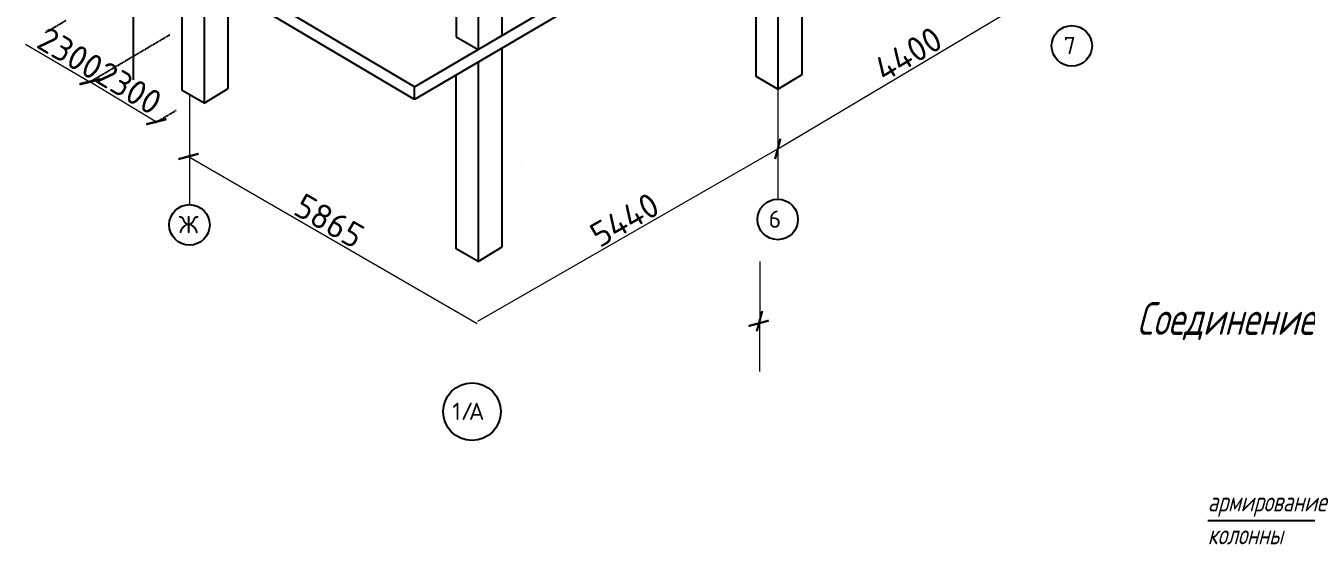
# Model space of a CAD drawing. Header units: millimetres. Extents: x 5763 to 12018931, y 39842 to 3600577.
# Drawn here: x 661269 to 700281, y 409510 to 425294 of the extents above; entities that cross this region are included whole.
import ezdxf

# ---------------------------------------------------------------- set-up
doc = ezdxf.new("R2010")
doc.units = ezdxf.units.MM
doc.linetypes.add('DASHED2', pattern=[9.525, 6.35, -3.175])
doc.layers.add('A_Fas_2', color=7, linetype='Continuous', lineweight=20)
doc.layers.add('тонкая', color=7, linetype='Continuous', lineweight=20)
doc.layers.add('LINES', color=7, linetype='Continuous')
doc.styles.add('ISOCPEUR', font='isocpeur.ttf')
doc.styles.get("Standard").update_dxf_attribs({"font": 'romans.shx', "width": 0.7, "oblique": 15, "height": 500})

# ---------------------------------------------------------------- blocks, each defined once
blk = doc.blocks.new('_ArchTick')
at = {"color": 0, "linetype": 'ByBlock', "const_width": 0.15}
blk.add_lwpolyline([(-0.5, -0.5), (0.5, 0.5)], dxfattribs=at)

msp = doc.modelspace()

# ---------------------------------------------------------------- linework, layer by layer
at = {"color": 0}
msp.add_line((702149.86313, 410229.61258), (697276.41643, 410229.61258), dxfattribs=at)
at = {"lineweight": 25}
for centre, radius in [((693136.25198, 424678.2663), 616.09224), ((666258.67178, 419230.93005), 616.09224), ((684177.06105, 419397.48244), 616.09224), ((674866.1616, 413549.14022), 878.45965)]:
    msp.add_circle(centre, radius, dxfattribs=at)
at = {"layer": 'LINES'}
for p, q in [((673114.26548, 423429.94497), (695522.04893, 436592.15509)), ((695522.04893, 436194.08144), (673114.26548, 423041.94321)), ((675786.77785, 424999.7642), (675786.77785, 432197.51327)), ((675050.30275, 431776.76084), (675050.30275, 424567.16273)), ((674386.67072, 430540.45756), (674386.67072, 424956.78633)), ((684918.73073, 423803.07118), (684918.73073, 429970.516)), ((684182.25562, 429538.24556), (684182.25562, 423359.65689)), ((673114.26548, 423429.94497), (663110.8014, 429360.86623)), ((664543.43674, 429410.43623), (664543.43674, 423647.57832)), ((683518.6236, 423746.82284), (683518.6236, 429148.73001)), ((673114.26548, 423041.94321), (663110.8014, 428972.86447)), ((666040.85381, 423323.21103), (666040.85381, 427235.67523)), ((666704.48584, 426842.2166), (666704.48584, 422936.04509)), ((667440.96094, 423379.45937), (667440.96094, 426405.57027)), ((674386.67072, 424956.78633), (675050.30275, 424567.16273)), ((675786.77785, 418558.90229), (675786.77785, 424610.56119)), ((675050.30275, 424178.29076), (675050.30275, 418115.48801)), ((664543.43674, 424035.58008), (664543.43674, 423647.57832)), ((674386.67072, 418502.65395), (674386.67072, 423771.69485)), ((684182.25562, 423359.65689), (683518.6236, 423746.82284)), ((684182.25562, 423359.65689), (684918.73073, 423803.07118)), ((666704.48584, 422936.04509), (666040.85381, 423323.21103)), ((666704.48584, 422936.04509), (667440.96094, 423379.45937)), ((673114.26548, 423041.94321), (673114.26548, 423429.94497)), ((684182.25562, 423359.65689), (684182.25562, 423359.65689)), ((666704.48584, 422936.04509), (666704.48584, 422936.04509)), ((675050.30275, 418115.48801), (674386.67072, 418502.65395)), ((675050.30275, 418115.48801), (675786.77785, 418558.90229)), ((683631.90673, 418115.48801), (683631.90673, 418115.48801))]:
    msp.add_line(p, q, dxfattribs=at)
at = {"layer": 'LINES', "linetype": 'DASHED2'}
for p, q in [((661880.11913, 425090.53929), (662491.16041, 425450.63683)), ((661880.11913, 425090.53929), (662491.16041, 425450.63683)), ((665048.74548, 424658.59057), (665659.78677, 425018.68811)), ((664437.7042, 424298.49303), (665048.74548, 424658.59057)), ((663826.66291, 423938.39549), (664437.7042, 424298.49303)), ((663826.66291, 423938.39549), (664437.7042, 424298.49303)), ((663215.62162, 423578.29795), (663826.66291, 423938.39549)), ((665238.46365, 422354.1137), (665849.50494, 422714.21124))]:
    msp.add_line(p, q, dxfattribs=at)
at = {"layer": 'тонкая', "ltscale": 10}
for p, q in [((684176.47021, 421542.82065), (693061.68883, 426833.60791)), ((661268.55804, 424735.45335), (663220.26516, 423580.2534)), ((663216.76767, 423580.2342), (663218.60034, 423583.33047)), ((663216.78656, 423580.22289), (663225.81358, 423595.13914)), ((663222.31503, 423595.15243), (665250.29025, 422367.86168)), ((684182.25562, 423359.65689), (684182.25562, 421538.96844)), ((666263.86635, 423193.1045), (666263.86635, 421372.41604)), ((665239.58842, 422356.06239), (665249.65953, 422373.51096)), ((665239.62859, 422356.03865), (665248.65561, 422370.95489)), ((666262.74056, 421370.46795), (666228.82064, 421311.77206)), ((666258.67178, 421372.41976), (666258.67178, 419847.02229)), ((675038.90467, 416299.58516), (684181.25594, 421546.737)), ((684177.06105, 421538.97216), (684177.06105, 420013.57469)), ((684181.13562, 421540.91987), (684177.75802, 421546.80481)), ((684181.10447, 421540.90166), (684178.12691, 421545.9021)), ((666227.12381, 421314.8316), (675018.75514, 416234.21299)), ((676364.52515, 421069.26921), (676364.75307, 421068.8812)), ((683631.90673, 418115.48801), (683631.90673, 416294.79955)), ((683630.78094, 416292.85145), (683596.86103, 416234.15557)), ((683625.59216, 416296.7547), (683622.21456, 416302.63964)), ((683626.71216, 416294.80327), (683626.71216, 414769.4058))]:
    msp.add_line(p, q, dxfattribs=at)

# ---------------------------------------------------------------- block references
for p, xscale, yscale, zscale, rotation in [((663217.68349, 423581.78147), 450.0000000000001, 450.0000000000001, 450.0000000000001, 329.3790471624191), ((663224.88163, 423593.59918), 449.9999999999998, 449.9999999999998, 449.9999999999998, 148.8184979725407), ((665247.72366, 422369.41493), 450, 450, 450, 328.8184979725407), ((665248.75972, 422371.952), 450.0000000000001, 450.0000000000001, 450.0000000000001, 150.0069362704825), ((684179.04783, 421544.35552), 450.0000000000001, 450.0000000000001, 450.0000000000001, 210.7720826946565), ((684178.65402, 421545.24367), 450, 450, 450, 29.85319450393787), ((666229.72128, 421313.33054), 450.0000000000006, 450.0000000000006, 450.0000000000006, 149.9767009225766), ((683623.11057, 416301.0785), 449.9999999999999, 449.9999999999999, 449.9999999999999, 209.8531945039379), ((683597.76166, 416235.71405), 450, 450, 450, 329.9767009225766)]:
    msp.add_blockref('_ArchTick', p, dxfattribs=dict(at, xscale=xscale, yscale=yscale, zscale=zscale, rotation=rotation))

# ---------------------------------------------------------------- texts
at = {"color": 5, "style": 'ISOCPEUR'}
for s, p in [('7', (692886.62441, 424424.79518)), ('Ж', (665930.29421, 418977.45893)), ('6', (683901.18348, 419144.01132)), ('1/', (674264.22428, 413295.6691)), ('А', (674771.43772, 413295.6691))]:
    msp.add_text(s, height=525, dxfattribs=at).set_placement(p)
at = {"layer": 'A_Fas_2', "color": 0, "linetype": 'ByBlock', "lineweight": 15, "ltscale": 0.5, "attachment_point": 1}
for s, width, insert, char_height in [('Соединение колонны с плитой \\P                   М 1:20', 70516.5927458, (695113.05349, 416885.00238), 1000), ('армирование \\Pколонны', 75845.5013663, (697276.41643, 411110.26509), 600)]:
    msp.add_mtext_dynamic_manual_height_columns(s, width=width, gutter_width=12.5, heights=[0], dxfattribs=dict(at, insert=insert, char_height=char_height))
at = {"layer": 'тонкая', "ltscale": 10, "char_height": 750, "attachment_point": 5, "style": 'ISOCPEUR'}
for s, insert, rotation in [('\\A1;2300', (662630.84656, 424452.04345), 329.379047162), ('\\A1;4400', (688151.84287, 424433.73117), 30.772082695), ('\\A1;2300', (664420.30737, 423396.13985), 328.818497973), ('\\A1;5865', (670518.83141, 419354.42289), 329.976700923), ('\\A1;5440', (679514.89305, 419387.37882), 29.853194504)]:
    msp.add_mtext(s, dxfattribs=dict(at, insert=insert, rotation=rotation))

doc.saveas('drawing.dxf')
